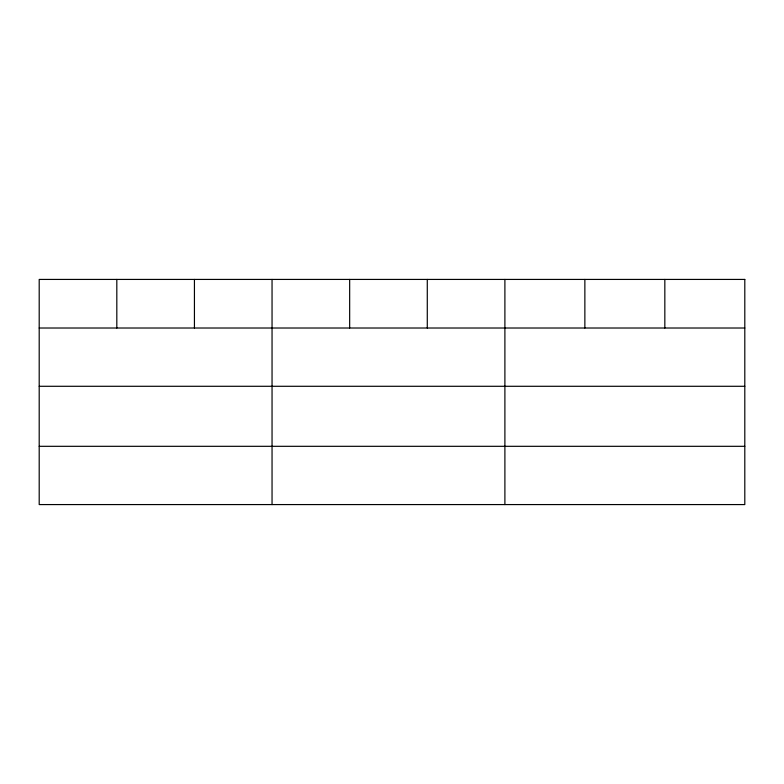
<?xml version="1.0" encoding="UTF-8"?>
<svg xmlns="http://www.w3.org/2000/svg" width="784" height="784" viewBox="0 0 784 784"><rect width="100%" height="100%" fill="white"/><g stroke="black" fill="none" stroke-linecap="round" stroke-linejoin="round"><path stroke-width="1.18" d="M39.2 328.016L744.8 328.016M39.2 386.287L744.8 386.287M39.2 446.312L744.8 446.312M664.832 279.427L664.832 328.016M584.864 279.427L584.864 328.016M504.896 279.427L504.896 504.573M427.28 279.427L427.28 328.016M349.664 279.427L349.664 328.016M272.048 279.427L272.048 504.573M194.432 279.427L194.432 328.016M116.816 279.427L116.816 328.016M744.8 279.427L39.2 279.427L39.2 504.573L744.8 504.573L744.8 279.427"/></g></svg>
